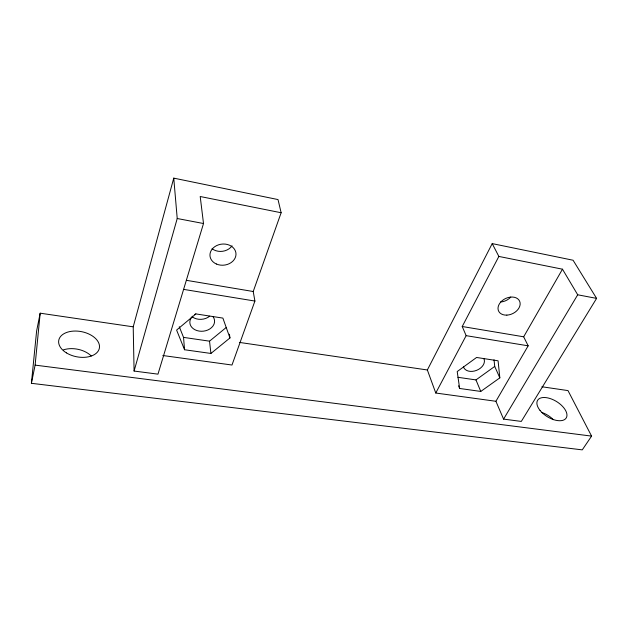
<?xml version="1.0" encoding="UTF-8"?>
<svg xmlns="http://www.w3.org/2000/svg" width="628" height="628" viewBox="0 0 628 628"><rect width="100%" height="100%" fill="white"/><g stroke="black" fill="none" stroke-linecap="round" stroke-linejoin="round"><path stroke-width="0.94" d="M541.893 386.762L567.995 390.592L591.584 436.107L582.266 449.868L31.4 383.308L35.113 365.119L40.176 313.191L133.214 326.835L134.086 371.046L157.973 374.155L203.511 223.521L200.206 196.517L281.132 212.751L253.225 291.51L254.905 301.055L231.991 365.025L162.809 355.519M31.4 383.308L36.62 330.972L40.176 313.191M133.214 326.835L173.76 178.132L278.016 199.571L281.132 212.751M134.086 371.046L177.222 218.513L173.76 178.132M495.908 401.284L435.769 393.026L427.354 369.971L492.211 243.609L573.074 260.235L596.6 298.386L521.311 421.419L503.578 419.111L495.908 401.284L528.164 345.816L523.666 336.796L462.224 326.505L498.86 256.436L492.211 243.609M435.769 393.026L466.141 335.658L462.224 326.505M523.666 336.796L562.476 269.192L498.86 256.436M503.578 419.111L577.705 294.791L562.476 269.192M179.27 326.693L183.541 337.385L209.532 341.169L226.025 327.643M229.95 337.958L222.885 318.098L195.905 313.914L176.601 330.077L184.546 349.749L210.914 353.454L229.95 337.958L229.432 334.222M457.914 377.295L475.961 379.916L494.723 366.43L494.024 359.813M480.773 391.44L499.833 377.86L498.083 360.802L476.589 357.465L457.208 371.556L459.641 388.465L480.773 391.44L475.961 379.916M35.113 365.119L591.584 436.107M239.37 342.401L427.354 369.971M183.541 289.367L254.905 301.055M466.141 335.658L528.164 345.816M186.657 280.363L253.225 291.51M177.222 218.513L203.511 223.521M577.705 294.791L596.6 298.386M494.723 366.43L499.833 377.86M458.589 385.796L459.641 388.465M209.532 341.169L210.914 353.454M183.541 337.385L184.546 349.749M510.768 297.075A11.43 8.321 -25.9 0 1 500.532 301.982M63.397 349.882A20.41 12.913 10.5 0 1 91.248 355.974M212.908 316.52A12.411 9.483 -5.6 0 1 209.728 329.009A12.411 9.483 -5.6 0 1 193.338 328.742A12.411 9.483 -5.6 0 1 192.576 316.182M194.499 314.636A12.411 9.483 -5.6 0 1 195.842 313.867M209.705 316.174A12.23 9.436 -5.3 0 1 192.537 317.054M232.054 245.831A12.811 10.503 -5.7 0 1 212.052 248.712M483.803 358.549A11.006 7.677 -22.1 0 1 476.636 370.332A11.006 7.677 -22.1 0 1 463.425 366.681M541.54 412.361A16.611 9.004 32 0 1 553.323 419.677M506.859 315.123A11.618 8.345 -25.7 0 0 519.599 301.134A11.618 8.345 -25.7 0 0 500.799 301.997A11.618 8.345 -25.7 0 0 506.859 315.123M66.403 352.873A20.685 12.796 11 0 0 99.303 348.469A20.685 12.796 11 0 0 71.474 331.294A20.685 12.796 11 0 0 66.403 352.873M216.385 264.011A13.055 10.582 -6.1 0 0 236.002 254.222A13.055 10.582 -6.1 0 0 216.534 245.642A13.055 10.582 -6.1 0 0 216.385 264.011M540.025 410.398A16.807 8.878 31.7 0 0 565.836 418.491A16.807 8.878 31.7 0 0 549.908 398.474A16.807 8.878 31.7 0 0 540.025 410.398"/></g></svg>
